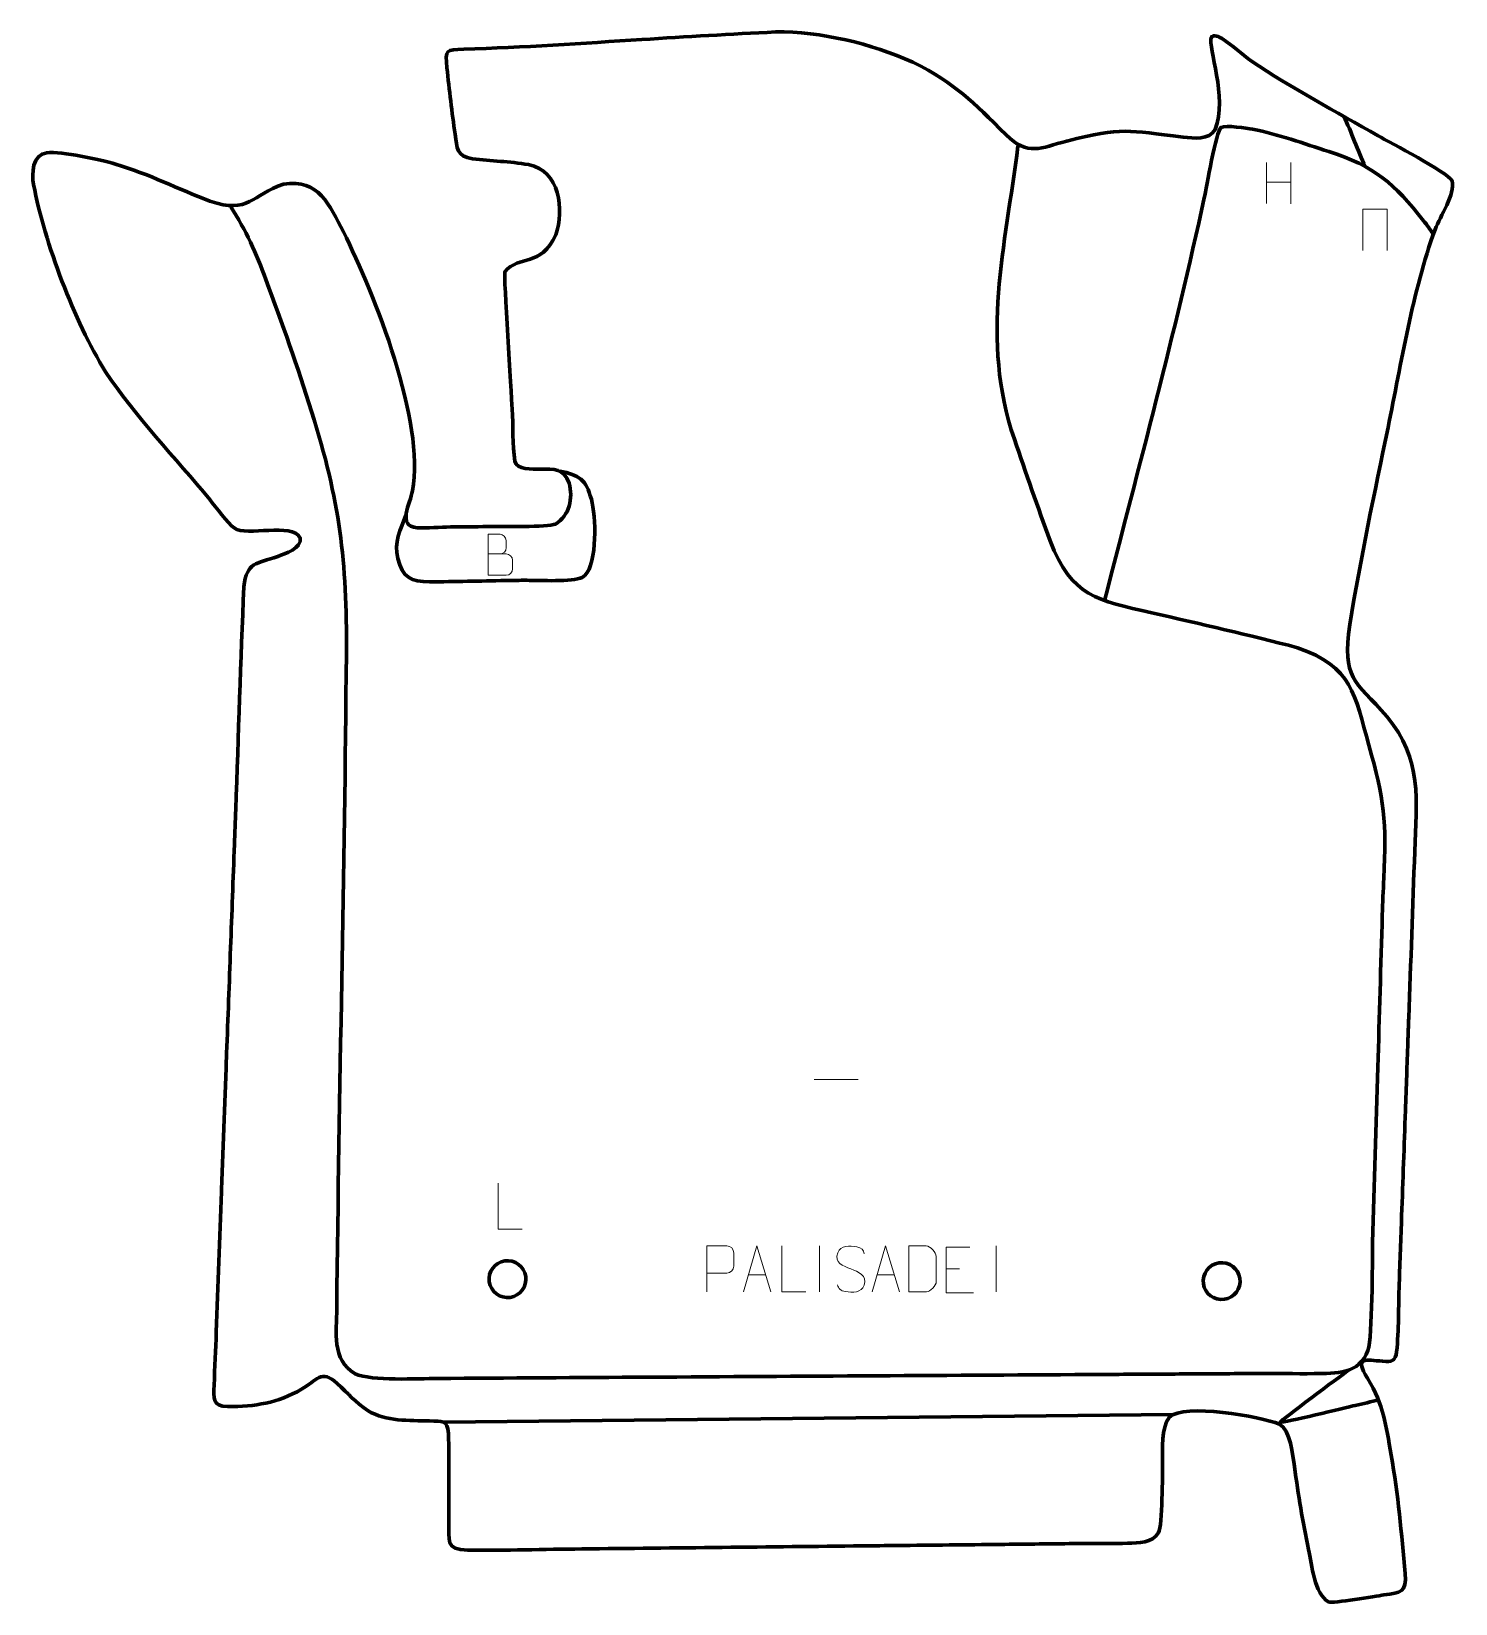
# Model space of a CAD drawing. Header units: millimetres. Extents: x 1215 to 1990, y 204 to 1059.
import ezdxf

# ---------------------------------------------------------------- set-up
doc = ezdxf.new("R2010")
doc.units = ezdxf.units.MM
doc.header["$MEASUREMENT"] = 0
doc.layers.add('layer 2', color=7, linetype='Continuous')
doc.layers.add('layer 3', color=7, linetype='Continuous')

msp = doc.modelspace()

# ---------------------------------------------------------------- linework, layer by layer
at = {"layer": 'layer 2', "color": 142, "lineweight": 158}
for points in [[(1928.7023, 1013.321), (1933.0768, 1004.3057), (1936.1806, 994.7252), (1940.5552, 985.7098)], [(1835.718, 307.0678), (1835.718, 307.0678), (1439.2323, 302.8145), (1439.2323, 302.8145)]]:
    msp.add_open_spline(points, degree=3, dxfattribs=at)
for points, knots in [([(1798.5731, 749.5783), (1817.3194, 822.7595), (1836.8887, 894.9571), (1852.896, 968.8659), (1852.896, 968.8659), (1853.8688, 973.8942), (1859.4647, 1005.705), (1862.0487, 1007.116), (1862.0487, 1007.116), (1864.5142, 1008.4623), (1876.1761, 1006.6941), (1879.138, 1006.1188), (1879.138, 1006.1188), (1893.1962, 1003.3887), (1906.9501, 998.3379), (1920.5707, 993.9802), (1920.5707, 993.9802), (1945.355, 986.0992), (1956.3727, 976.5469), (1972.1804, 956.339), (1972.1804, 956.339), (1973.9751, 954.0348), (1975.6725, 951.6667), (1977.37, 949.291)], [0, 0, 0, 0, 0.14285714, 0.14285714, 0.14285714, 0.14285714, 0.28571429, 0.28571429, 0.28571429, 0.28571429, 0.42857143, 0.42857143, 0.42857143, 0.42857143, 0.57142857, 0.57142857, 0.57142857, 0.57142857, 0.71428571, 0.71428571, 0.71428571, 0.71428571, 1, 1, 1, 1]), ([(1751.4986, 996.9297), (1744.6728, 941.995), (1730.8998, 892.1468), (1749.561, 837.5435), (1749.561, 837.5435), (1755.8679, 819.1422), (1762.2491, 800.4982), (1769.0509, 782.2844), (1769.0509, 782.2844), (1780.8289, 751.6038), (1794.5186, 750), (1824.3115, 743.1309), (1824.3115, 743.1309), (1850.6224, 737.0488), (1877.5628, 730.9933), (1903.6479, 724.138), (1903.6479, 724.138), (1933.3334, 713.7694), (1934.6646, 698.644), (1942.4203, 671.043), (1942.4203, 671.043), (1950.6609, 641.7165), (1952.1694, 629.2861), (1950.5363, 598.698), (1950.5363, 598.698), (1950.1818, 592.058), (1949.9291, 585.45), (1949.7204, 578.8044), (1949.7204, 578.8044), (1948.9039, 551.1758), (1948.0889, 523.5471), (1947.2725, 495.9184), (1947.2725, 495.9184), (1946.3343, 464.1613), (1945.3959, 432.4043), (1944.4577, 400.6472), (1944.4577, 400.6472), (1944.168, 389.3167), (1944.4281, 349.956), (1941.8702, 341.8867), (1941.8702, 341.8867), (1937.2799, 328.8746), (1924.4321, 329.4532), (1912.7259, 329.2864), (1912.7259, 329.2864), (1902.27, 329.1375), (1891.5657, 329.3849), (1881.031, 329.3218), (1881.031, 329.3218), (1874.6625, 329.2836), (1868.2939, 329.2454), (1861.9253, 329.2073), (1861.9253, 329.2073), (1849.8264, 329.1348), (1837.7274, 329.0622), (1825.6284, 328.9898), (1825.6284, 328.9898), (1819.2605, 328.9515), (1812.8926, 328.9134), (1806.5248, 328.8752), (1806.5248, 328.8752), (1803.6591, 328.8581), (1800.7936, 328.8408), (1797.9281, 328.8237), (1797.9281, 328.8237), (1715.4639, 328.3293), (1632.9998, 327.835), (1550.5356, 327.3407), (1550.5356, 327.3407), (1512.3283, 327.1116), (1474.121, 326.8826), (1435.9136, 326.6535), (1435.9136, 326.6535), (1424.922, 326.5749), (1400.1779, 325.1146), (1390.9708, 329.194), (1390.9708, 329.194), (1378.0191, 337.1005), (1380.8678, 351.671), (1380.994, 364.7541), (1380.994, 364.7541), (1382.1718, 483.3763), (1385.2359, 602.0217), (1386.2063, 720.6178), (1386.2063, 720.6178), (1386.5641, 771.9545), (1382.7142, 803.492), (1367.2451, 852.684), (1367.2451, 852.684), (1359.66, 876.8048), (1351.2392, 900.6714), (1342.4332, 924.3713), (1342.4332, 924.3713), (1337.1692, 938.5271), (1331.6149, 951.2602), (1323.2898, 963.9424)], [0, 0, 0, 0, 0.04, 0.04, 0.04, 0.04, 0.08, 0.08, 0.08, 0.08, 0.12, 0.12, 0.12, 0.12, 0.16, 0.16, 0.16, 0.16, 0.2, 0.2, 0.2, 0.2, 0.24, 0.24, 0.24, 0.24, 0.28, 0.28, 0.28, 0.28, 0.32, 0.32, 0.32, 0.32, 0.36, 0.36, 0.36, 0.36, 0.4, 0.4, 0.4, 0.4, 0.44, 0.44, 0.44, 0.44, 0.48, 0.48, 0.48, 0.48, 0.52, 0.52, 0.52, 0.52, 0.56, 0.56, 0.56, 0.56, 0.6, 0.6, 0.6, 0.6, 0.64, 0.64, 0.64, 0.64, 0.68, 0.68, 0.68, 0.68, 0.72, 0.72, 0.72, 0.72, 0.76, 0.76, 0.76, 0.76, 0.8, 0.8, 0.8, 0.8, 0.84, 0.84, 0.84, 0.84, 0.88, 0.88, 0.88, 0.88, 0.92, 0.92, 0.92, 0.92, 1, 1, 1, 1]), ([(1502.2349, 820.1808), (1512.7962, 817.9455), (1516.4553, 815.8359), (1519.4747, 804.8572), (1519.4747, 804.8572), (1521.9467, 795.8691), (1522.9144, 770.3341), (1515.9282, 763.459), (1515.9282, 763.459), (1515.9282, 763.459), (1514.5462, 762.33), (1514.5462, 762.33), (1514.5462, 762.33), (1509.16, 759.787), (1491.3309, 760.749), (1484.3434, 760.7639), (1484.3434, 760.7639), (1480.4732, 760.7721), (1476.6147, 760.7506), (1472.745, 760.6772), (1472.745, 760.6772), (1458.9908, 760.3707), (1445.2425, 760.064), (1431.4848, 759.9396), (1431.4848, 759.9396), (1421.2915, 759.8685), (1416.7156, 762.3907), (1414.1387, 772.6906), (1414.1387, 772.6906), (1412.0239, 781.144), (1415.573, 788.5244), (1418.5616, 796.2128)], [0, 0, 0, 0, 0.11111111, 0.11111111, 0.11111111, 0.11111111, 0.22222222, 0.22222222, 0.22222222, 0.22222222, 0.33333333, 0.33333333, 0.33333333, 0.33333333, 0.44444444, 0.44444444, 0.44444444, 0.44444444, 0.55555556, 0.55555556, 0.55555556, 0.55555556, 0.66666667, 0.66666667, 0.66666667, 0.66666667, 0.77777778, 0.77777778, 0.77777778, 0.77777778, 1, 1, 1, 1]), ([(1930.8174, 330.7574), (1926.4283, 327.4505), (1894.9544, 304.2068), (1894.1764, 302.7765), (1894.1764, 302.7765), (1895.9418, 302.4268), (1929.8937, 310.789), (1934.9515, 311.9717), (1934.9515, 311.9717), (1939.2785, 312.9722), (1943.6054, 313.9727), (1947.9324, 314.9732)], [0, 0, 0, 0, 0.25, 0.25, 0.25, 0.25, 0.5, 0.5, 0.5, 0.5, 1, 1, 1, 1])]:
    msp.add_open_spline(points, degree=3, knots=knots, dxfattribs=at)
at = {"layer": 'layer 2', "color": 142, "lineweight": 200}
for points in [[(1473.3294, 370.6617), (1467.802, 370.9463), (1463.5518, 375.6579), (1463.8363, 381.1853), (1463.8363, 381.1853), (1464.1209, 386.7127), (1468.8324, 390.9629), (1474.3599, 390.6783), (1474.3599, 390.6783), (1479.8873, 390.3938), (1484.1375, 385.6822), (1483.853, 380.1548), (1483.853, 380.1548), (1483.5684, 374.6274), (1478.8569, 370.3772), (1473.3294, 370.6617)], [(1861.7975, 369.6023), (1856.2701, 369.8869), (1852.0199, 374.5985), (1852.3044, 380.1259), (1852.3044, 380.1259), (1852.589, 385.6533), (1857.3006, 389.9035), (1862.828, 389.6189), (1862.828, 389.6189), (1868.3554, 389.3344), (1872.6056, 384.6228), (1872.3211, 379.0954), (1872.3211, 379.0954), (1872.0365, 373.568), (1867.325, 369.3178), (1861.7975, 369.6023)]]:
    msp.add_open_spline(points, degree=3, knots=[0, 0, 0, 0, 0.2, 0.2, 0.2, 0.2, 0.4, 0.4, 0.4, 0.4, 0.6, 0.6, 0.6, 0.6, 1, 1, 1, 1], dxfattribs=at)
at = {"layer": 'layer 3', "color": 242, "lineweight": 158}
msp.add_open_spline([(1619.6062, 1059.0512), (1644.6671, 1059.3188), (1671.4841, 1052.6925), (1694.3779, 1042.6679), (1694.3779, 1042.6679), (1718.1468, 1030.5463), (1726.5858, 1021.3362), (1745.057, 1003.1206), (1745.057, 1003.1206), (1757.0507, 991.2929), (1763.6493, 995.9975), (1778.0257, 999.6704), (1778.0257, 999.6704), (1809.0876, 1007.5618), (1810.4216, 1005.3619), (1841.4563, 1001.8553), (1841.4563, 1001.8553), (1847.1438, 1001.2127), (1855.5173, 1000.1491), (1858.8806, 1005.9829), (1858.8806, 1005.9829), (1865.6788, 1023.5175), (1854.7547, 1050.843), (1856.6777, 1055.9356), (1856.6777, 1055.9356), (1857.5649, 1058.2849), (1861.5083, 1056.1003), (1862.739, 1055.3216), (1862.739, 1055.3216), (1868.2522, 1051.7171), (1873.1062, 1047.0536), (1878.6437, 1043.2092), (1878.6437, 1043.2092), (1900.1899, 1028.3889), (1924.6807, 1015.7209), (1947.4295, 1002.5775), (1947.4295, 1002.5775), (1954.2017, 998.7621), (1984.8041, 982.8748), (1987.6515, 978.0846), (1987.6515, 978.0846), (1989.557, 970.953), (1981.1788, 958.7936), (1978.3765, 951.5933), (1978.3765, 951.5933), (1966.1375, 917.8007), (1960.0996, 879.196), (1952.8161, 843.8726), (1952.8161, 843.8726), (1945.5066, 808.4141), (1937.8032, 772.4789), (1932.0431, 736.7581), (1932.0431, 736.7581), (1927.8938, 706.9903), (1934.1809, 706.9941), (1952.3653, 686.5328), (1952.3653, 686.5328), (1971.5569, 663.6916), (1968.346, 640.9645), (1967.3471, 613.3332), (1967.3471, 613.3332), (1966.2567, 583.1711), (1965.189, 553.0083), (1964.1052, 522.846), (1964.1052, 522.846), (1963.9454, 518.401), (1963.7856, 513.956), (1963.6258, 509.5111), (1963.6258, 509.5111), (1963.4089, 503.4786), (1963.1921, 497.4461), (1962.9752, 491.4137), (1962.9752, 491.4137), (1962.747, 485.0637), (1962.5187, 478.7137), (1962.2905, 472.3638), (1962.2905, 472.3638), (1961.6057, 453.3139), (1960.9209, 434.264), (1960.2362, 415.2141), (1960.2362, 415.2141), (1959.7911, 402.8316), (1959.346, 390.4492), (1958.9009, 378.0667), (1958.9009, 378.0667), (1958.5307, 366.1438), (1958.6505, 352.8265), (1957.514, 341.1018), (1957.514, 341.1018), (1956.8766, 336.1341), (1954.9395, 335.5399), (1949.866, 336.0005), (1949.866, 336.0005), (1940.8271, 336.821), (1934.3228, 338.3884), (1941.6087, 326.7566), (1941.6087, 326.7566), (1950.7451, 311.6088), (1951.5112, 301.8863), (1954.5598, 284.974), (1954.5598, 284.974), (1958.2996, 263.7959), (1960.1788, 242.0002), (1962.1465, 220.5813), (1962.1465, 220.5813), (1962.93, 209.9566), (1960.0475, 210.422), (1950.5771, 208.8852), (1950.5771, 208.8852), (1946.0427, 208.1587), (1922.9935, 204.2041), (1920.3605, 205.0678), (1920.3605, 205.0678), (1912.8498, 209.5723), (1911.3632, 225.2696), (1909.6042, 233.5447), (1909.6042, 233.5447), (1906.3301, 249.0078), (1904.1155, 263.0616), (1901.9059, 278.67), (1901.9059, 278.67), (1901.0379, 284.7292), (1899.7307, 298.8154), (1893.7704, 301.8471), (1893.7704, 301.8471), (1883.6389, 305.925), (1841.585, 313.4613), (1833.8272, 305.4678), (1833.8272, 305.4678), (1829.2412, 299.5058), (1830.2985, 288.4296), (1830.1898, 280.9856), (1830.1898, 280.9856), (1830.1014, 274.9245), (1830.1462, 246.5081), (1828.0476, 242.8829), (1828.0476, 242.8829), (1824.5676, 236.8715), (1817.1977, 237.2687), (1811.1763, 237.0451), (1811.1763, 237.0451), (1803.7629, 236.7207), (1796.2997, 236.9289), (1788.8766, 236.8841), (1788.8766, 236.8841), (1785.6931, 236.852), (1782.5097, 236.816), (1779.3263, 236.7815), (1779.3263, 236.7815), (1766.9332, 236.648), (1754.5402, 236.5145), (1742.1472, 236.381), (1742.1472, 236.381), (1723.3988, 236.1789), (1704.6504, 235.9769), (1685.902, 235.7749), (1685.902, 235.7749), (1679.5466, 235.7064), (1673.1912, 235.638), (1666.8358, 235.5695), (1666.8358, 235.5695), (1615.9927, 235.0216), (1565.1496, 234.4738), (1514.3065, 233.9259), (1514.3065, 233.9259), (1493.6749, 233.6973), (1472.8433, 233.0814), (1452.2361, 233.2006), (1452.2361, 233.2006), (1439.833, 233.5252), (1442.1563, 238.3217), (1442.0124, 249.0363), (1442.0124, 249.0363), (1441.8184, 264.8178), (1442.2122, 281.0659), (1441.7007, 296.7552), (1441.7007, 296.7552), (1441.1962, 304.1933), (1438.33, 303.2419), (1431.4842, 303.5135), (1431.4842, 303.5135), (1420.431, 303.9006), (1407.7449, 303.1128), (1398.0977, 309.0595), (1398.0977, 309.0595), (1390.7058, 313.875), (1387.3464, 318.2551), (1381.1712, 323.9831), (1381.1712, 323.9831), (1372.6135, 331.9208), (1369.9708, 325.38), (1361.857, 320.7771), (1361.857, 320.7771), (1348.6853, 313.3046), (1336.5791, 311.2784), (1321.6226, 311.4122), (1321.6226, 311.4122), (1313.2702, 311.521), (1313.9701, 315.9472), (1314.2493, 322.9533), (1314.2493, 322.9533), (1314.6337, 332.6004), (1315.0721, 342.2463), (1315.4469, 351.8935), (1315.4469, 351.8935), (1316.3925, 377.3303), (1317.338, 402.7671), (1318.2836, 428.2039), (1318.2836, 428.2039), (1318.5199, 434.5632), (1318.7564, 440.9223), (1318.9927, 447.2816), (1318.9927, 447.2816), (1319.2291, 453.6407), (1319.4655, 460), (1319.7019, 466.3591), (1319.7019, 466.3591), (1320.1628, 478.7596), (1320.6237, 491.16), (1321.0847, 503.5604), (1321.0847, 503.5604), (1321.7939, 522.6381), (1322.503, 541.7157), (1323.2121, 560.7933), (1323.2121, 560.7933), (1323.9095, 579.553), (1324.6068, 598.3125), (1325.3041, 617.0722), (1325.3041, 617.0722), (1325.5406, 623.4314), (1325.7769, 629.7906), (1326.0133, 636.1498), (1326.0133, 636.1498), (1327.5102, 676.5244), (1328.724, 716.9141), (1330.4725, 757.2785), (1330.4725, 757.2785), (1332.0575, 771.1311), (1337.1757, 769.4838), (1348.9101, 773.7899), (1348.9101, 773.7899), (1352.794, 775.2151), (1362.2155, 778.2486), (1361.0988, 783.7807), (1361.0988, 783.7807), (1356.6905, 792.5962), (1331.9314, 784.2751), (1325.1431, 789.2386), (1325.1431, 789.2386), (1321.8092, 791.6764), (1315.0844, 800.847), (1311.9631, 804.6486), (1311.9631, 804.6486), (1293.3865, 827.0436), (1271.2885, 850.2643), (1255.1673, 874.2074), (1255.1673, 874.2074), (1238.0708, 902.2277), (1222.2237, 943.7727), (1216.0491, 976.0092), (1216.0491, 976.0092), (1214.9004, 982.0064), (1215.4418, 992.4717), (1223.2616, 993.3518), (1223.2616, 993.3518), (1231.4298, 994.2711), (1252.1881, 989.58), (1260.685, 987.1673), (1260.685, 987.1673), (1278.8463, 981.7193), (1294.5662, 973.6987), (1312.0263, 966.999), (1312.0263, 966.999), (1333.2696, 959.7577), (1334.6684, 970.4332), (1352.0491, 976.3123), (1352.0491, 976.3123), (1371.3296, 979.3234), (1376.9535, 964.8111), (1384.5753, 950.3257), (1384.5753, 950.3257), (1401.6615, 916.3166), (1429.1426, 846.9948), (1422.1924, 809.443), (1422.1924, 809.443), (1420.9649, 802.8114), (1413.5216, 789.9748), (1424.7219, 789.3715), (1424.7219, 789.3715), (1430.0861, 789.0826), (1437.2787, 789.7424), (1442.9243, 789.8129), (1442.9243, 789.8129), (1449.5633, 789.8958), (1456.2032, 789.9157), (1462.8423, 790.0049), (1462.8423, 790.0049), (1462.8423, 790.0049), (1463.7907, 790.0176), (1463.7907, 790.0176), (1463.7907, 790.0176), (1470.2197, 790.0921), (1495.7601, 789.629), (1499.9764, 791.3533), (1499.9764, 791.3533), (1507.4987, 795.8863), (1509.6624, 805.6123), (1507.3486, 813.6048), (1507.3486, 813.6048), (1504.2674, 821.944), (1499.5594, 821.1994), (1491.4146, 821.2915), (1491.4146, 821.2915), (1487.6734, 821.303), (1478.7019, 820.6597), (1477.8464, 825.6076), (1477.8464, 825.6076), (1476.5811, 834.3587), (1476.9216, 844.8794), (1476.4206, 853.9681), (1476.4206, 853.9681), (1475.9525, 862.3293), (1471.7387, 926.8801), (1472.3933, 928.5444), (1472.3933, 928.5444), (1480.445, 938.056), (1491.8716, 930.8828), (1500.0696, 948.6384), (1500.0696, 948.6384), (1504.9442, 962.369), (1502.3108, 983.5207), (1485.2654, 986.8728), (1485.2654, 986.8728), (1474.8662, 988.7726), (1465.0503, 988.6785), (1454.8327, 990.0694), (1454.8327, 990.0694), (1446.0483, 991.2652), (1446.404, 996.0828), (1445.3296, 1003.3763), (1445.3296, 1003.3763), (1443.611, 1015.1827), (1442.2243, 1027.6155), (1440.9131, 1039.5008), (1440.9131, 1039.5008), (1439.807, 1049.5257), (1440.3525, 1049.4001), (1450.1197, 1049.6806), (1450.1197, 1049.6806), (1482.1614, 1050.6007), (1514.9506, 1052.921), (1546.99, 1054.9123), (1546.99, 1054.9123), (1571.1904, 1056.4165), (1595.3854, 1057.9035), (1619.6062, 1059.0512)], degree=3, knots=[0, 0, 0, 0, 0.01111111, 0.01111111, 0.01111111, 0.01111111, 0.02222222, 0.02222222, 0.02222222, 0.02222222, 0.03333333, 0.03333333, 0.03333333, 0.03333333, 0.04444444, 0.04444444, 0.04444444, 0.04444444, 0.05555556, 0.05555556, 0.05555556, 0.05555556, 0.06666667, 0.06666667, 0.06666667, 0.06666667, 0.07777778, 0.07777778, 0.07777778, 0.07777778, 0.08888889, 0.08888889, 0.08888889, 0.08888889, 0.1, 0.1, 0.1, 0.1, 0.11111111, 0.11111111, 0.11111111, 0.11111111, 0.12222222, 0.12222222, 0.12222222, 0.12222222, 0.13333333, 0.13333333, 0.13333333, 0.13333333, 0.14444444, 0.14444444, 0.14444444, 0.14444444, 0.15555556, 0.15555556, 0.15555556, 0.15555556, 0.16666667, 0.16666667, 0.16666667, 0.16666667, 0.17777778, 0.17777778, 0.17777778, 0.17777778, 0.18888889, 0.18888889, 0.18888889, 0.18888889, 0.2, 0.2, 0.2, 0.2, 0.21111111, 0.21111111, 0.21111111, 0.21111111, 0.22222222, 0.22222222, 0.22222222, 0.22222222, 0.23333333, 0.23333333, 0.23333333, 0.23333333, 0.24444444, 0.24444444, 0.24444444, 0.24444444, 0.25555556, 0.25555556, 0.25555556, 0.25555556, 0.26666667, 0.26666667, 0.26666667, 0.26666667, 0.27777778, 0.27777778, 0.27777778, 0.27777778, 0.28888889, 0.28888889, 0.28888889, 0.28888889, 0.3, 0.3, 0.3, 0.3, 0.31111111, 0.31111111, 0.31111111, 0.31111111, 0.32222222, 0.32222222, 0.32222222, 0.32222222, 0.33333333, 0.33333333, 0.33333333, 0.33333333, 0.34444444, 0.34444444, 0.34444444, 0.34444444, 0.35555556, 0.35555556, 0.35555556, 0.35555556, 0.36666667, 0.36666667, 0.36666667, 0.36666667, 0.37777778, 0.37777778, 0.37777778, 0.37777778, 0.38888889, 0.38888889, 0.38888889, 0.38888889, 0.4, 0.4, 0.4, 0.4, 0.41111111, 0.41111111, 0.41111111, 0.41111111, 0.42222222, 0.42222222, 0.42222222, 0.42222222, 0.43333333, 0.43333333, 0.43333333, 0.43333333, 0.44444444, 0.44444444, 0.44444444, 0.44444444, 0.45555556, 0.45555556, 0.45555556, 0.45555556, 0.46666667, 0.46666667, 0.46666667, 0.46666667, 0.47777778, 0.47777778, 0.47777778, 0.47777778, 0.48888889, 0.48888889, 0.48888889, 0.48888889, 0.5, 0.5, 0.5, 0.5, 0.51111111, 0.51111111, 0.51111111, 0.51111111, 0.52222222, 0.52222222, 0.52222222, 0.52222222, 0.53333333, 0.53333333, 0.53333333, 0.53333333, 0.54444444, 0.54444444, 0.54444444, 0.54444444, 0.55555556, 0.55555556, 0.55555556, 0.55555556, 0.56666667, 0.56666667, 0.56666667, 0.56666667, 0.57777778, 0.57777778, 0.57777778, 0.57777778, 0.58888889, 0.58888889, 0.58888889, 0.58888889, 0.6, 0.6, 0.6, 0.6, 0.61111111, 0.61111111, 0.61111111, 0.61111111, 0.62222222, 0.62222222, 0.62222222, 0.62222222, 0.63333333, 0.63333333, 0.63333333, 0.63333333, 0.64444444, 0.64444444, 0.64444444, 0.64444444, 0.65555556, 0.65555556, 0.65555556, 0.65555556, 0.66666667, 0.66666667, 0.66666667, 0.66666667, 0.67777778, 0.67777778, 0.67777778, 0.67777778, 0.68888889, 0.68888889, 0.68888889, 0.68888889, 0.7, 0.7, 0.7, 0.7, 0.71111111, 0.71111111, 0.71111111, 0.71111111, 0.72222222, 0.72222222, 0.72222222, 0.72222222, 0.73333333, 0.73333333, 0.73333333, 0.73333333, 0.74444444, 0.74444444, 0.74444444, 0.74444444, 0.75555556, 0.75555556, 0.75555556, 0.75555556, 0.76666667, 0.76666667, 0.76666667, 0.76666667, 0.77777778, 0.77777778, 0.77777778, 0.77777778, 0.78888889, 0.78888889, 0.78888889, 0.78888889, 0.8, 0.8, 0.8, 0.8, 0.81111111, 0.81111111, 0.81111111, 0.81111111, 0.82222222, 0.82222222, 0.82222222, 0.82222222, 0.83333333, 0.83333333, 0.83333333, 0.83333333, 0.84444444, 0.84444444, 0.84444444, 0.84444444, 0.85555556, 0.85555556, 0.85555556, 0.85555556, 0.86666667, 0.86666667, 0.86666667, 0.86666667, 0.87777778, 0.87777778, 0.87777778, 0.87777778, 0.88888889, 0.88888889, 0.88888889, 0.88888889, 0.9, 0.9, 0.9, 0.9, 0.91111111, 0.91111111, 0.91111111, 0.91111111, 0.92222222, 0.92222222, 0.92222222, 0.92222222, 0.93333333, 0.93333333, 0.93333333, 0.93333333, 0.94444444, 0.94444444, 0.94444444, 0.94444444, 0.95555556, 0.95555556, 0.95555556, 0.95555556, 0.96666667, 0.96666667, 0.96666667, 0.96666667, 0.97777778, 0.97777778, 0.97777778, 0.97777778, 1, 1, 1, 1], dxfattribs=at)
at = {"layer": 'layer 3', "color": 250, "lineweight": 9}
for points in [[(1886.7678, 987.9765), (1886.7678, 987.9765), (1886.7678, 965.7838), (1886.7678, 965.7838)], [(1899.8835, 987.9765), (1899.8835, 987.9765), (1899.8835, 965.6262), (1899.8835, 965.6262)], [(1886.7853, 977.3341), (1886.7853, 977.3341), (1899.8835, 977.3341), (1899.8835, 977.3341)], [(1640.6286, 489.2866), (1640.6286, 489.2866), (1664.6066, 489.2866), (1664.6066, 489.2866)], [(1643.6343, 398.7513), (1643.6343, 398.7513), (1643.6343, 373.7772), (1643.6343, 373.7772)], [(1739.6344, 398.7513), (1739.6344, 398.7513), (1739.6344, 373.7772), (1739.6344, 373.7772)], [(1712.4663, 386.2642), (1712.4663, 386.2642), (1719.6344, 386.2642), (1719.6344, 386.2642)], [(1604.8866, 383.0369), (1604.8866, 383.0369), (1614.3823, 383.0369), (1614.3823, 383.0369)], [(1674.8866, 383.0369), (1674.8866, 383.0369), (1684.3823, 383.0369), (1684.3823, 383.0369)]]:
    msp.add_open_spline(points, degree=3, dxfattribs=at)
for points, knots in [([(1939.154, 940.2262), (1939.154, 940.2262), (1939.154, 962.5765), (1939.154, 962.5765), (1939.154, 962.5765), (1939.154, 962.5765), (1952.2723, 962.5765), (1952.2723, 962.5765), (1952.2723, 962.5765), (1952.2723, 962.5765), (1952.2723, 940.2262), (1952.2723, 940.2262)], [0, 0, 0, 0, 0.25, 0.25, 0.25, 0.25, 0.5, 0.5, 0.5, 0.5, 1, 1, 1, 1]), ([(1463.3569, 775.0969), (1466.6159, 775.0973), (1469.8753, 775.0973), (1473.135, 775.0969), (1473.135, 775.0969), (1474.9043, 775.0814), (1476.6272, 773.5264), (1476.6272, 771.6906), (1476.6272, 771.6906), (1476.6269, 770.6798), (1476.6269, 767.9485), (1476.6272, 766.9374), (1476.6272, 766.9374), (1476.6431, 765.2733), (1475.2618, 763.4695), (1473.1824, 763.4847), (1473.1824, 763.4847), (1469.9224, 763.485), (1466.6627, 763.485), (1463.4034, 763.4847), (1463.4034, 763.4847), (1463.4034, 770.9351), (1463.4034, 778.3852), (1463.4034, 785.835), (1463.4034, 785.835), (1465.5295, 785.835), (1467.6559, 785.835), (1469.7824, 785.835), (1469.7824, 785.835), (1471.2879, 785.8508), (1473.1659, 784.1396), (1473.1818, 782.3819), (1473.1818, 782.3819), (1473.1814, 780.5313), (1473.1814, 780.4006), (1473.1818, 778.5497), (1473.1818, 778.5497), (1473.1972, 776.6991), (1471.5363, 775.0814), (1469.7359, 775.0969)], [0, 0, 0, 0, 0.09090909, 0.09090909, 0.09090909, 0.09090909, 0.18181818, 0.18181818, 0.18181818, 0.18181818, 0.27272727, 0.27272727, 0.27272727, 0.27272727, 0.36363636, 0.36363636, 0.36363636, 0.36363636, 0.45454545, 0.45454545, 0.45454545, 0.45454545, 0.54545455, 0.54545455, 0.54545455, 0.54545455, 0.63636364, 0.63636364, 0.63636364, 0.63636364, 0.72727273, 0.72727273, 0.72727273, 0.72727273, 0.81818182, 0.81818182, 0.81818182, 0.81818182, 1, 1, 1, 1]), ([(1481.7587, 407.9057), (1481.7587, 407.9057), (1468.8096, 407.9057), (1468.8096, 407.9057), (1468.8096, 407.9057), (1468.8096, 407.9057), (1468.8096, 432.8593), (1468.8096, 432.8593)], [0, 0, 0, 0, 0.33333333, 0.33333333, 0.33333333, 0.33333333, 1, 1, 1, 1]), ([(1582.3024, 373.7874), (1582.3024, 373.7874), (1582.3024, 398.741), (1582.3024, 398.741), (1582.3024, 398.741), (1585.8974, 398.741), (1589.4927, 398.741), (1593.0881, 398.741), (1593.0881, 398.741), (1595.4133, 398.7031), (1596.9707, 397.213), (1596.9665, 394.8469), (1596.9665, 394.8469), (1596.9661, 392.8112), (1596.9661, 389.7519), (1596.9665, 387.7159), (1596.9665, 387.7159), (1596.96, 385.8405), (1595.1478, 383.8986), (1593.1382, 383.8795), (1593.1382, 383.8795), (1593.1382, 383.8795), (1582.3024, 383.8795), (1582.3024, 383.8795)], [0, 0, 0, 0, 0.14285714, 0.14285714, 0.14285714, 0.14285714, 0.28571429, 0.28571429, 0.28571429, 0.28571429, 0.42857143, 0.42857143, 0.42857143, 0.42857143, 0.57142857, 0.57142857, 0.57142857, 0.57142857, 0.71428571, 0.71428571, 0.71428571, 0.71428571, 1, 1, 1, 1]), ([(1602.164, 373.7875), (1602.164, 373.7875), (1609.535, 398.741), (1609.535, 398.741), (1609.535, 398.741), (1609.535, 398.741), (1617.1049, 373.7875), (1617.1049, 373.7875)], [0, 0, 0, 0, 0.33333333, 0.33333333, 0.33333333, 0.33333333, 1, 1, 1, 1]), ([(1636.1089, 373.7874), (1636.1089, 373.7874), (1623.1598, 373.7874), (1623.1598, 373.7874), (1623.1598, 373.7874), (1623.1598, 373.7874), (1623.1598, 398.741), (1623.1598, 398.741)], [0, 0, 0, 0, 0.33333333, 0.33333333, 0.33333333, 0.33333333, 1, 1, 1, 1]), ([(1660.6343, 386.2642), (1656.386, 387.7346), (1651.4779, 389.5304), (1653.483, 395.0507), (1653.483, 395.0507), (1654.9865, 399.1906), (1660.2001, 398.8021), (1663.8037, 398.201), (1663.8037, 398.201), (1666.6643, 397.7238), (1667.529, 396.5106), (1667.8396, 394.4265)], [0, 0, 0, 0, 0.25, 0.25, 0.25, 0.25, 0.5, 0.5, 0.5, 0.5, 1, 1, 1, 1]), ([(1672.164, 373.7875), (1672.164, 373.7875), (1679.535, 398.741), (1679.535, 398.741), (1679.535, 398.741), (1679.535, 398.741), (1687.1049, 373.7875), (1687.1049, 373.7875)], [0, 0, 0, 0, 0.33333333, 0.33333333, 0.33333333, 0.33333333, 1, 1, 1, 1]), ([(1692.2421, 373.8156), (1694.5739, 373.816), (1699.5241, 373.792), (1701.8556, 373.7917), (1701.8556, 373.7917), (1703.7806, 373.6863), (1707.0992, 377.2279), (1707.088, 379.2452), (1707.088, 379.2452), (1707.0876, 385.0153), (1707.0876, 387.185), (1707.088, 392.9543), (1707.088, 392.9543), (1707.0837, 395.0924), (1703.7092, 398.7525), (1701.5568, 398.739), (1701.5568, 398.739), (1699.2311, 398.739), (1694.5068, 398.739), (1692.1807, 398.739), (1692.1807, 398.739), (1692.1811, 392.9921), (1692.2424, 379.5629), (1692.2421, 373.8156)], [0, 0, 0, 0, 0.14285714, 0.14285714, 0.14285714, 0.14285714, 0.28571429, 0.28571429, 0.28571429, 0.28571429, 0.42857143, 0.42857143, 0.42857143, 0.42857143, 0.57142857, 0.57142857, 0.57142857, 0.57142857, 0.71428571, 0.71428571, 0.71428571, 0.71428571, 1, 1, 1, 1]), ([(1725.3402, 398.1439), (1725.3402, 398.1439), (1712.4663, 398.1439), (1712.4663, 398.1439), (1712.4663, 398.1439), (1712.4663, 398.1439), (1712.4663, 373.1903), (1712.4663, 373.1903), (1712.4663, 373.1903), (1712.4663, 373.1903), (1727.3321, 373.1903), (1727.3321, 373.1903)], [0, 0, 0, 0, 0.25, 0.25, 0.25, 0.25, 0.5, 0.5, 0.5, 0.5, 1, 1, 1, 1]), ([(1660.6343, 386.2641), (1664.6529, 384.6174), (1669.6824, 382.7291), (1667.8484, 377.3688), (1667.8484, 377.3688), (1666.3886, 373.1024), (1661.4778, 373.3591), (1657.7517, 373.9138), (1657.7517, 373.9138), (1655.0017, 374.3236), (1653.7808, 375.5371), (1653.4028, 377.6493)], [0, 0, 0, 0, 0.25, 0.25, 0.25, 0.25, 0.5, 0.5, 0.5, 0.5, 1, 1, 1, 1])]:
    msp.add_open_spline(points, degree=3, knots=knots, dxfattribs=at)

doc.saveas('drawing.dxf')
